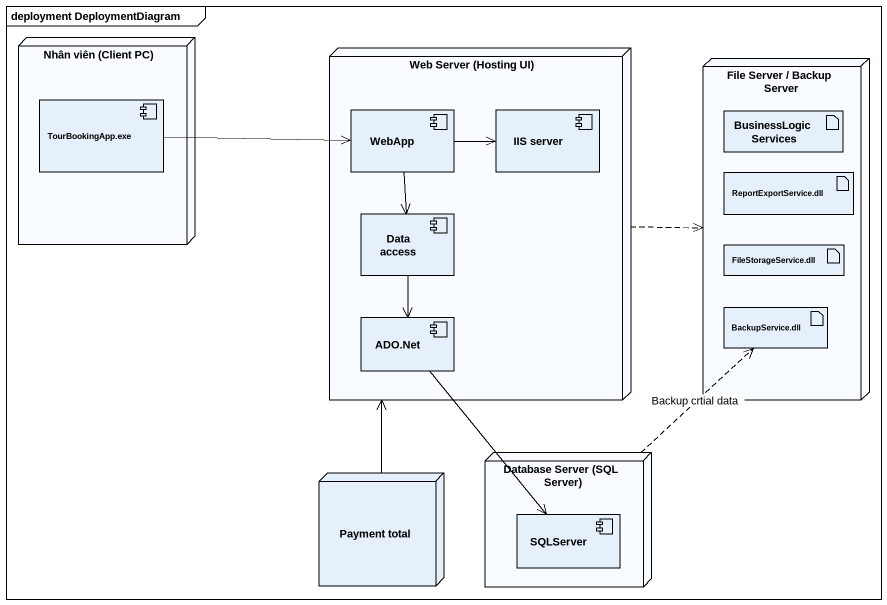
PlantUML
@startuml
mainframe deployment DeploymentDiagram
node "Nhân viên (Client PC)" as Nhân_viên_Client_PC {
  component "TourBookingApp.exe" as TourBookingApp_exe
}
node "Web Server (Hosting UI)" as Web_Server_Hosting_UI {
  component WebApp
  component "IIS server" as IIS_server
  component "Data access" as Data_access
  component "ADO.Net" as ADO_Net
}
node "File Server / Backup Server" as File_Server_Backup_Server {
  artifact BusinessLogicServices
  artifact "ReportExportService.dll" as ReportExportService_dll
  artifact "FileStorageService.dll" as FileStorageService_dll
  artifact "BackupService.dll" as BackupService_dll
}
node "Database Server (SQL Server)" as Database_Server_SQL_Server {
  component SQLServer
}
node "Payment total" as Payment_total
Web_Server_Hosting_UI .right.> File_Server_Backup_Server
TourBookingApp_exe -right-> WebApp
WebApp -right-> IIS_server
WebApp --> Data_access
Data_access --> ADO_Net
ADO_Net --> SQLServer
Database_Server_SQL_Server .up.> BackupService_dll : Backup crtial data
Payment_total -up-> Web_Server_Hosting_UI
@enduml
